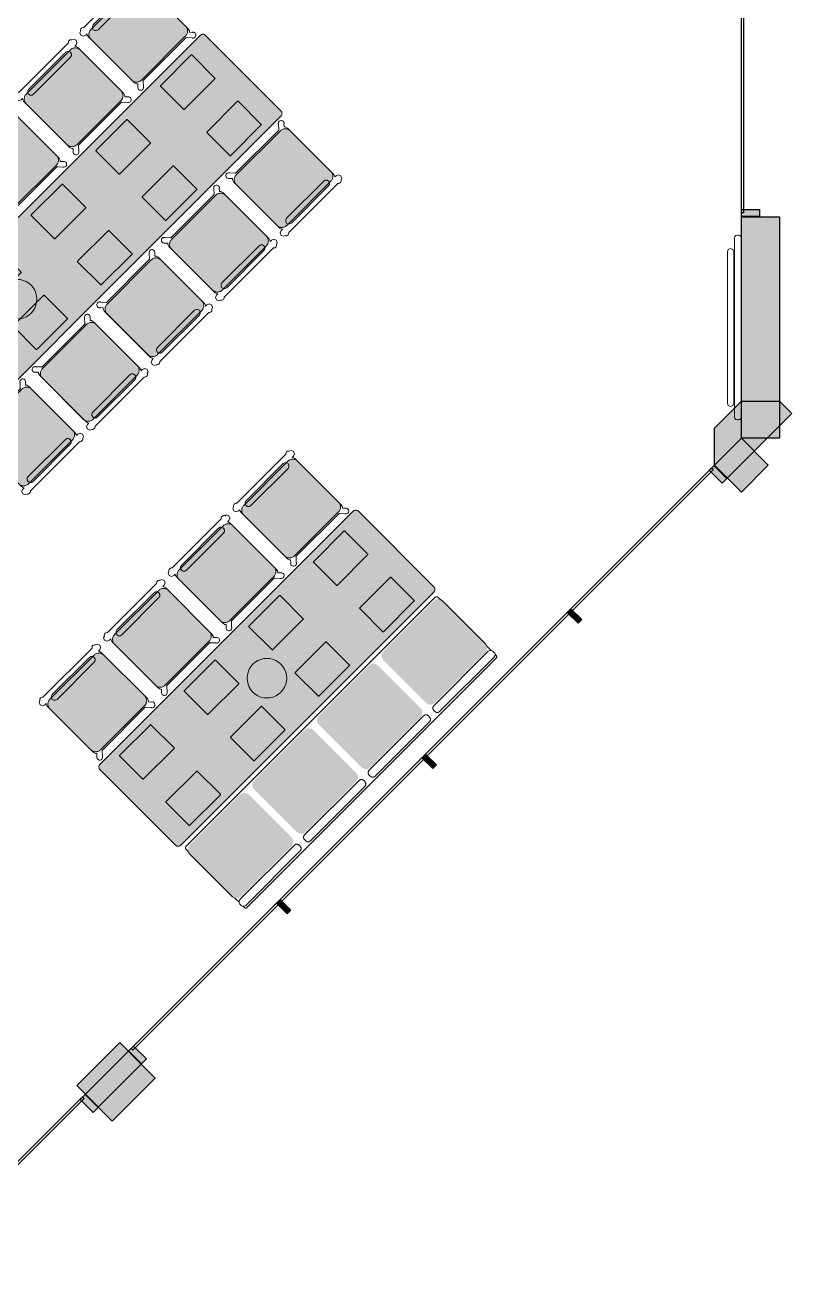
# Model space of a CAD drawing. Extents: x 2172.2 to 2210.6, y 415.3 to 458.1.
# Drawn here: x 2205.61 to 2210.64, y 423.02 to 431.29 of the extents above; entities that cross this region are included whole.
import ezdxf

# ---------------------------------------------------------------- set-up
doc = ezdxf.new("R2010")
doc.units = 0
for name, color, linetype, lineweight in [('AYAA_B2_BANQUETTES', 7, 'CONTINUOUS', 18), ('AYAA_B2_CHAIRS', 7, 'CONTINUOUS', 18), ('AYAA_B2_COLUMNS', 8, 'CONTINUOUS', 30), ('AYAA_B2_FINE_DETAIL', 8, 'CONTINUOUS', 9), ('AYAA_B2_GLAZING', 4, 'CONTINUOUS', 13), ('AYAA_B2_TABLES', 7, 'CONTINUOUS', 18), ('AYAA_B2_WALL_DECOR', 32, 'CONTINUOUS', 13), ('AYAA_B2_WALLS', 7, 'CONTINUOUS', 30)]:
    doc.layers.add(name, color=color, linetype=linetype, lineweight=lineweight)

# ---------------------------------------------------------------- blocks, each defined once
blk = doc.blocks.new('AYAA_B2_ARCHITECTURE')
at = {"layer": 'AYAA_B2_COLUMNS', "true_color": 0xc2b092}
for points in [[(20.134644, -5.608855), (20.134645, -5.358905), (20.31142, -5.182129), (20.561419, -5.182129), (20.642735, -5.263444), (20.21596, -5.690218)], [(16.229349, -9.393993), (16.370768, -9.535411), (16.087927, -9.818251), (15.946541, -9.676798)]]:
    blk.add_hatch(color=256, dxfattribs=at).paths.add_polyline_path(points)
at = {"layer": 'AYAA_B2_WALLS', "true_color": 0xe4e1d8}
for points in [[(20.431419, -3.922515), (20.431419, -3.968515), (20.31142, -3.968515), (20.31142, -3.922515)], [(20.31142, -5.425056), (20.31142, -3.970515), (20.56142, -3.970515), (20.56142, -5.425056)], [(20.31142, -5.425056), (20.488197, -5.601833), (20.31142, -5.778609), (20.134644, -5.601832)], [(20.218082, -5.688099), (20.185555, -5.720626), (20.100702, -5.635774), (20.13323, -5.603247)], [(19.262781, -6.615117), (19.238739, -6.639158), (19.168028, -6.568448), (19.19207, -6.544406)], [(18.308187, -7.569711), (18.284145, -7.593752), (18.213434, -7.523042), (18.237476, -7.499)], [(17.353592, -8.524304), (17.329552, -8.548347), (17.258841, -8.477635), (17.282883, -8.453594)], [(16.372185, -9.533998), (16.287333, -9.449144), (16.319859, -9.416617), (16.404711, -9.501471)], [(16.179852, -9.910177), (16.003075, -9.733401), (16.285917, -9.450559), (16.462694, -9.627336)], [(16.086514, -9.819668), (16.053988, -9.852195), (15.969134, -9.767343), (16.001661, -9.734816)]]:
    blk.add_hatch(color=256, dxfattribs=at).paths.add_polyline_path(points)
at = {"layer": 'AYAA_B2_COLUMNS', "linetype": 'CONTINUOUS', "lineweight": -2}
for points in [[(20.134644, -5.608855), (20.134645, -5.358905), (20.31142, -5.182129), (20.561419, -5.182129), (20.642735, -5.263444), (20.21596, -5.690218)], [(16.229349, -9.393993), (16.370768, -9.535411), (16.087927, -9.818251), (15.946541, -9.676798)]]:
    blk.add_lwpolyline(points, close=True, dxfattribs=at)
at = {"layer": 'AYAA_B2_GLAZING', "linetype": 'CONTINUOUS', "lineweight": -2}
for points in [[(20.32642, -3.945515), (20.31142, -3.945515), (20.31142, 1.404485), (20.32642, 1.404485)], [(16.314201, -9.443487), (16.303595, -9.43288), (20.116966, -5.61951), (20.127573, -5.630117)], [(12.167234, -13.590454), (12.156629, -13.579848), (15.985397, -9.751079), (15.996004, -9.761685)]]:
    blk.add_lwpolyline(points, close=True, dxfattribs=at)
at = {"layer": 'AYAA_B2_WALLS', "linetype": 'CONTINUOUS', "lineweight": -2}
for points in [[(20.431419, -3.922515), (20.431419, -3.968515), (20.31142, -3.968515), (20.31142, -3.922515)], [(20.31142, -5.425056), (20.31142, -3.970515), (20.56142, -3.970515), (20.56142, -5.425056)], [(20.31142, -5.425056), (20.488197, -5.601833), (20.31142, -5.778609), (20.134644, -5.601832)], [(20.218082, -5.688099), (20.185555, -5.720626), (20.100702, -5.635774), (20.13323, -5.603247)], [(19.262781, -6.615117), (19.238739, -6.639158), (19.168028, -6.568448), (19.19207, -6.544406)], [(18.308187, -7.569711), (18.284145, -7.593752), (18.213434, -7.523042), (18.237476, -7.499)], [(17.353592, -8.524304), (17.329552, -8.548347), (17.258841, -8.477635), (17.282883, -8.453594)], [(16.372185, -9.533998), (16.287333, -9.449144), (16.319859, -9.416617), (16.404711, -9.501471)], [(16.179852, -9.910177), (16.003075, -9.733401), (16.285917, -9.450559), (16.462694, -9.627336)], [(16.086514, -9.819668), (16.053988, -9.852195), (15.969134, -9.767343), (16.001661, -9.734816)]]:
    blk.add_lwpolyline(points, close=True, dxfattribs=at)
blk = doc.blocks.new('AYAA_B2_DINING_7')
at = {"true_color": 0xefe8d6}
blk.add_hatch(color=256, dxfattribs=at).paths.add_polyline_path([(-2.099692, -0.353911), (-2.1, -0.35), (-2.1, 0.35), (-2.099692, 0.353911), (-2.098776, 0.357725), (-2.097275, 0.36135), (-2.095225, 0.364695), (-2.092678, 0.367678), (-2.089695, 0.370225), (-2.08635, 0.372275), (-2.082726, 0.373776), (-2.078911, 0.374692), (-2.075, 0.375), (2.075, 0.375), (2.078911, 0.374692), (2.082726, 0.373776), (2.08635, 0.372275), (2.089695, 0.370225), (2.092678, 0.367678), (2.095225, 0.364695), (2.097275, 0.36135), (2.098776, 0.357725), (2.099692, 0.353911), (2.1, 0.35), (2.1, -0.35), (2.099692, -0.353911), (2.098776, -0.357725), (2.097275, -0.36135), (2.095225, -0.364695), (2.092678, -0.367678), (2.089695, -0.370225), (2.08635, -0.372275), (2.082726, -0.373776), (2.078911, -0.374692), (2.075, -0.375), (-2.075, -0.375), (-2.078911, -0.374692), (-2.082726, -0.373776), (-2.08635, -0.372275), (-2.089695, -0.370225), (-2.092678, -0.367678), (-2.095225, -0.364695), (-2.097275, -0.36135), (-2.098776, -0.357725)])
at = {"color": 0, "linetype": 'CONTINUOUS', "lineweight": -2}
blk.add_lwpolyline([(-2.098776, 0.357725), (-2.097275, 0.36135), (-2.095225, 0.364695), (-2.092678, 0.367678), (-2.089695, 0.370225), (-2.08635, 0.372275), (-2.082726, 0.373776), (-2.078911, 0.374692), (-2.075, 0.375), (2.075, 0.375), (2.078911, 0.374692), (2.082726, 0.373776), (2.08635, 0.372275), (2.089695, 0.370225), (2.092678, 0.367678), (2.095225, 0.364695), (2.097275, 0.36135), (2.098776, 0.357725), (2.099692, 0.353911), (2.1, 0.35), (2.1, -0.35), (2.099692, -0.353911), (2.098776, -0.357725), (2.097275, -0.36135), (2.095225, -0.364695), (2.092678, -0.367678), (2.089695, -0.370225), (2.08635, -0.372275), (2.082726, -0.373776), (2.078911, -0.374692), (2.075, -0.375), (-2.075, -0.375), (-2.078911, -0.374692), (-2.082726, -0.373776), (-2.08635, -0.372275), (-2.089695, -0.370225), (-2.092678, -0.367678), (-2.095225, -0.364695), (-2.097275, -0.36135), (-2.098776, -0.357725), (-2.099692, -0.353911), (-2.1, -0.35), (-2.1, 0.35), (-2.099692, 0.353911)], close=True, dxfattribs=at)
at = {"layer": 'AYAA_B2_FINE_DETAIL', "linetype": 'CONTINUOUS', "lineweight": -2}
for points in [[(-1.944733, 0.323999), (-1.943999, 0.324733), (-1.943, 0.325), (-1.657, 0.325), (-1.656001, 0.324733), (-1.655267, 0.323999), (-1.655, 0.323), (-1.655, 0.107), (-1.655267, 0.106001), (-1.656001, 0.105267), (-1.657, 0.105), (-1.943, 0.105), (-1.943999, 0.105267), (-1.944733, 0.106001), (-1.945, 0.107), (-1.945, 0.323)], [(-1.343, 0.325), (-1.057, 0.325), (-1.056001, 0.324733), (-1.055267, 0.323999), (-1.055, 0.323), (-1.055, 0.107), (-1.055267, 0.106001), (-1.056001, 0.105267), (-1.057, 0.105), (-1.343, 0.105), (-1.343999, 0.105267), (-1.344733, 0.106001), (-1.345, 0.107), (-1.345, 0.323), (-1.344733, 0.323999), (-1.343999, 0.324733)], [(-0.744733, 0.323999), (-0.743999, 0.324733), (-0.743, 0.325), (-0.457, 0.325), (-0.456001, 0.324733), (-0.455267, 0.323999), (-0.455, 0.323), (-0.455, 0.107), (-0.455267, 0.106001), (-0.456001, 0.105267), (-0.457, 0.105), (-0.743, 0.105), (-0.743999, 0.105267), (-0.744733, 0.106001), (-0.745, 0.107), (-0.745, 0.323)], [(-0.143, 0.325), (0.143, 0.325), (0.143999, 0.324733), (0.144733, 0.323999), (0.145, 0.323), (0.145, 0.107), (0.144733, 0.106001), (0.143999, 0.105267), (0.143, 0.105), (-0.143, 0.105), (-0.143999, 0.105267), (-0.144733, 0.106001), (-0.145, 0.107), (-0.145, 0.323), (-0.144733, 0.323999), (-0.143999, 0.324733)], [(0.457, 0.325), (0.743, 0.325), (0.743999, 0.324733), (0.744733, 0.323999), (0.745, 0.323), (0.745, 0.107), (0.744733, 0.106001), (0.743999, 0.105267), (0.743, 0.105), (0.457, 0.105), (0.456001, 0.105267), (0.455267, 0.106001), (0.455, 0.107), (0.455, 0.323), (0.455267, 0.323999), (0.456001, 0.324733)], [(1.057, 0.325), (1.343, 0.325), (1.343999, 0.324733), (1.344733, 0.323999), (1.345, 0.323), (1.345, 0.107), (1.344733, 0.106001), (1.343999, 0.105267), (1.343, 0.105), (1.057, 0.105), (1.056001, 0.105267), (1.055267, 0.106001), (1.055, 0.107), (1.055, 0.323), (1.055267, 0.323999), (1.056001, 0.324733)], [(1.655, 0.323), (1.655267, 0.323999), (1.656001, 0.324733), (1.657, 0.325), (1.943, 0.325), (1.943999, 0.324733), (1.944733, 0.323999), (1.945, 0.323), (1.945, 0.107), (1.944733, 0.106001), (1.943999, 0.105267), (1.943, 0.105), (1.657, 0.105), (1.656001, 0.105267), (1.655267, 0.106001), (1.655, 0.107)], [(-0.123637, 0.040172), (-0.115831, 0.059019), (-0.105172, 0.076412), (-0.091924, 0.091924), (-0.076412, 0.105172), (-0.059019, 0.115831), (-0.040172, 0.123637), (-0.020336, 0.128399), (0, 0.13), (0.020336, 0.128399), (0.040172, 0.123637), (0.059019, 0.115831), (0.076412, 0.105172), (0.091924, 0.091924), (0.105172, 0.076412), (0.115831, 0.059019), (0.123637, 0.040172), (0.128399, 0.020336), (0.13, 0), (0.128399, -0.020336), (0.123637, -0.040172), (0.115831, -0.059019), (0.105172, -0.076412), (0.091924, -0.091924), (0.076412, -0.105172), (0.059019, -0.115831), (0.040172, -0.123637), (0.020336, -0.128399), (0, -0.13), (-0.020336, -0.128399), (-0.040172, -0.123637), (-0.059019, -0.115831), (-0.076412, -0.105172), (-0.091924, -0.091924), (-0.105172, -0.076412), (-0.115831, -0.059019), (-0.123637, -0.040172), (-0.128399, -0.020336), (-0.13, 0), (-0.128399, 0.020336)], [(-1.655267, -0.106001), (-1.655, -0.107), (-1.655, -0.323), (-1.655267, -0.323999), (-1.656001, -0.324733), (-1.657, -0.325), (-1.943, -0.325), (-1.943999, -0.324733), (-1.944733, -0.323999), (-1.945, -0.323), (-1.945, -0.107), (-1.944733, -0.106001), (-1.943999, -0.105267), (-1.943, -0.105), (-1.657, -0.105), (-1.656001, -0.105267)], [(-1.344733, -0.106001), (-1.343999, -0.105267), (-1.343, -0.105), (-1.057, -0.105), (-1.056001, -0.105267), (-1.055267, -0.106001), (-1.055, -0.107), (-1.055, -0.323), (-1.055267, -0.323999), (-1.056001, -0.324733), (-1.057, -0.325), (-1.343, -0.325), (-1.343999, -0.324733), (-1.344733, -0.323999), (-1.345, -0.323), (-1.345, -0.107)], [(-0.744733, -0.106001), (-0.743999, -0.105267), (-0.743, -0.105), (-0.457, -0.105), (-0.456001, -0.105267), (-0.455267, -0.106001), (-0.455, -0.107), (-0.455, -0.323), (-0.455267, -0.323999), (-0.456001, -0.324733), (-0.457, -0.325), (-0.743, -0.325), (-0.743999, -0.324733), (-0.744733, -0.323999), (-0.745, -0.323), (-0.745, -0.107)], [(-0.143, -0.105), (0.143, -0.105), (0.143999, -0.105267), (0.144733, -0.106001), (0.145, -0.107), (0.145, -0.323), (0.144733, -0.323999), (0.143999, -0.324733), (0.143, -0.325), (-0.143, -0.325), (-0.143999, -0.324733), (-0.144733, -0.323999), (-0.145, -0.323), (-0.145, -0.107), (-0.144733, -0.106001), (-0.143999, -0.105267)], [(0.455267, -0.106001), (0.456001, -0.105267), (0.457, -0.105), (0.743, -0.105), (0.743999, -0.105267), (0.744733, -0.106001), (0.745, -0.107), (0.745, -0.323), (0.744733, -0.323999), (0.743999, -0.324733), (0.743, -0.325), (0.457, -0.325), (0.456001, -0.324733), (0.455267, -0.323999), (0.455, -0.323), (0.455, -0.107)], [(1.057, -0.105), (1.343, -0.105), (1.343999, -0.105267), (1.344733, -0.106001), (1.345, -0.107), (1.345, -0.323), (1.344733, -0.323999), (1.343999, -0.324733), (1.343, -0.325), (1.057, -0.325), (1.056001, -0.324733), (1.055267, -0.323999), (1.055, -0.323), (1.055, -0.107), (1.055267, -0.106001), (1.056001, -0.105267)], [(1.657, -0.105), (1.943, -0.105), (1.943999, -0.105267), (1.944733, -0.106001), (1.945, -0.107), (1.945, -0.323), (1.944733, -0.323999), (1.943999, -0.324733), (1.943, -0.325), (1.657, -0.325), (1.656001, -0.324733), (1.655267, -0.323999), (1.655, -0.323), (1.655, -0.107), (1.655267, -0.106001), (1.656001, -0.105267)]]:
    blk.add_lwpolyline(points, close=True, dxfattribs=at)
blk = doc.blocks.new('AYAA_B2_CHAIR_IVORY')
at = {"true_color": 0xeee6d3}
blk.add_hatch(color=256, dxfattribs=at).paths.add_polyline_path([(-0.247475, -0.204863), (-0.248872, -0.200013), (-0.249717, -0.195038), (-0.25, -0.19), (-0.25, 0.19), (-0.249717, 0.195038), (-0.248872, 0.200013), (-0.247475, 0.204863), (-0.245544, 0.209525), (-0.243103, 0.213941), (-0.240182, 0.218057), (-0.23682, 0.22182), (-0.233057, 0.225182), (-0.228941, 0.228103), (-0.224525, 0.230544), (-0.219863, 0.232475), (-0.215013, 0.233872), (-0.210038, 0.234717), (-0.205, 0.235), (0.205, 0.235), (0.210038, 0.234717), (0.215013, 0.233872), (0.219863, 0.232475), (0.224525, 0.230544), (0.228941, 0.228103), (0.233057, 0.225182), (0.23682, 0.22182), (0.240182, 0.218057), (0.243103, 0.213941), (0.245544, 0.209525), (0.247475, 0.204863), (0.248872, 0.200013), (0.249717, 0.195038), (0.25, 0.19), (0.25, -0.19), (0.249717, -0.195038), (0.248872, -0.200013), (0.247475, -0.204863), (0.245544, -0.209525), (0.243103, -0.213941), (0.240182, -0.218057), (0.23682, -0.22182), (0.233057, -0.225182), (0.228941, -0.228103), (0.224525, -0.230544), (0.219863, -0.232475), (0.215013, -0.233872), (0.210038, -0.234717), (0.205, -0.235), (-0.205, -0.235), (-0.210038, -0.234717), (-0.215013, -0.233872), (-0.219863, -0.232475), (-0.224525, -0.230544), (-0.228941, -0.228103), (-0.233057, -0.225182), (-0.23682, -0.22182), (-0.240182, -0.218057), (-0.243103, -0.213941), (-0.245544, -0.209525)])
at = {"color": 0, "linetype": 'CONTINUOUS', "lineweight": -2}
for points in [[(-0.255, -0.233), (-0.242972, -0.233), (-0.245992, -0.22998), (-0.25, -0.215), (-0.25, 0.215), (-0.245992, 0.22998), (-0.240149, 0.235823), (-0.252556, 0.249383), (-0.254118, 0.250179), (-0.258321, 0.254382), (-0.26102, 0.259679), (-0.26195, 0.26555), (-0.26102, 0.271421), (-0.258321, 0.276718), (-0.254118, 0.280921), (-0.248821, 0.28362), (-0.24295, 0.28455), (-0.237079, 0.28362), (-0.231782, 0.280921), (-0.227579, 0.276718), (-0.22608, 0.273776), (-0.20172, 0.24715), (-0.200943, 0.245), (0.200943, 0.245), (0.20172, 0.24715), (0.22608, 0.273776), (0.227579, 0.276718), (0.231782, 0.280921), (0.237079, 0.28362), (0.24295, 0.28455), (0.248821, 0.28362), (0.254118, 0.280921), (0.258321, 0.276718), (0.26102, 0.271421), (0.26195, 0.26555), (0.26102, 0.259679), (0.258321, 0.254382), (0.254118, 0.250179), (0.252556, 0.249383), (0.240149, 0.235823), (0.245992, 0.22998), (0.25, 0.215), (0.25, -0.215), (0.245992, -0.22998), (0.242972, -0.233), (0.255, -0.233), (0.270556, -0.239444), (0.277, -0.255), (0.270556, -0.270556), (0.259027, -0.275332), (0.258321, -0.276718), (0.254118, -0.280921), (0.248821, -0.28362), (0.24295, -0.28455), (0.237079, -0.28362), (0.231782, -0.280921), (0.227861, -0.277), (-0.227861, -0.277), (-0.231782, -0.280921), (-0.237079, -0.28362), (-0.24295, -0.28455), (-0.248821, -0.28362), (-0.254118, -0.280921), (-0.258321, -0.276718), (-0.259027, -0.275332), (-0.270556, -0.270556), (-0.277, -0.255), (-0.270556, -0.239444)], [(-0.247475, -0.204863), (-0.248872, -0.200013), (-0.249717, -0.195038), (-0.25, -0.19), (-0.25, 0.19), (-0.249717, 0.195038), (-0.248872, 0.200013), (-0.247475, 0.204863), (-0.245544, 0.209525), (-0.243103, 0.213941), (-0.240182, 0.218057), (-0.23682, 0.22182), (-0.233057, 0.225182), (-0.228941, 0.228103), (-0.224525, 0.230544), (-0.219863, 0.232475), (-0.215013, 0.233872), (-0.210038, 0.234717), (-0.205, 0.235), (0.205, 0.235), (0.210038, 0.234717), (0.215013, 0.233872), (0.219863, 0.232475), (0.224525, 0.230544), (0.228941, 0.228103), (0.233057, 0.225182), (0.23682, 0.22182), (0.240182, 0.218057), (0.243103, 0.213941), (0.245544, 0.209525), (0.247475, 0.204863), (0.248872, 0.200013), (0.249717, 0.195038), (0.25, 0.19), (0.25, -0.19), (0.249717, -0.195038), (0.248872, -0.200013), (0.247475, -0.204863), (0.245544, -0.209525), (0.243103, -0.213941), (0.240182, -0.218057), (0.23682, -0.22182), (0.233057, -0.225182), (0.228941, -0.228103), (0.224525, -0.230544), (0.219863, -0.232475), (0.215013, -0.233872), (0.210038, -0.234717), (0.205, -0.235), (-0.205, -0.235), (-0.210038, -0.234717), (-0.215013, -0.233872), (-0.219863, -0.232475), (-0.224525, -0.230544), (-0.228941, -0.228103), (-0.233057, -0.225182), (-0.23682, -0.22182), (-0.240182, -0.218057), (-0.243103, -0.213941), (-0.245544, -0.209525)], [(-0.183735, -0.203506), (-0.1725, -0.2005), (0.1725, -0.2005), (0.183735, -0.203506), (0.191994, -0.211765), (0.195, -0.223), (0.191994, -0.234235), (0.183735, -0.242494), (0.1725, -0.2455), (-0.1725, -0.2455), (-0.183735, -0.242494), (-0.191994, -0.234235), (-0.195, -0.223), (-0.191994, -0.211765)]]:
    blk.add_lwpolyline(points, close=True, dxfattribs=at)
blk = doc.blocks.new('AYAA_B2_DINING_4')
at = {"true_color": 0xefe8d6}
blk.add_hatch(color=256, dxfattribs=at).paths.add_polyline_path([(-1.2, -0.35), (-1.2, 0.35), (-1.199692, 0.353911), (-1.198776, 0.357725), (-1.197275, 0.36135), (-1.195225, 0.364695), (-1.192678, 0.367678), (-1.189695, 0.370225), (-1.18635, 0.372275), (-1.182725, 0.373776), (-1.178911, 0.374692), (-1.175, 0.375), (1.175, 0.375), (1.178911, 0.374692), (1.182725, 0.373776), (1.18635, 0.372275), (1.189695, 0.370225), (1.192678, 0.367678), (1.195225, 0.364695), (1.197275, 0.36135), (1.198776, 0.357725), (1.199692, 0.353911), (1.2, 0.35), (1.2, -0.35), (1.199692, -0.353911), (1.198776, -0.357725), (1.197275, -0.36135), (1.195225, -0.364695), (1.192678, -0.367678), (1.189695, -0.370225), (1.18635, -0.372275), (1.182725, -0.373776), (1.178911, -0.374692), (1.175, -0.375), (-1.175, -0.375), (-1.178911, -0.374692), (-1.182725, -0.373776), (-1.18635, -0.372275), (-1.189695, -0.370225), (-1.192678, -0.367678), (-1.195225, -0.364695), (-1.197275, -0.36135), (-1.198776, -0.357725), (-1.199692, -0.353911)])
at = {"color": 0, "linetype": 'CONTINUOUS', "lineweight": -2}
blk.add_lwpolyline([(-1.2, 0.35), (-1.199692, 0.353911), (-1.198776, 0.357725), (-1.197275, 0.36135), (-1.195225, 0.364695), (-1.192678, 0.367678), (-1.189695, 0.370225), (-1.18635, 0.372275), (-1.182725, 0.373776), (-1.178911, 0.374692), (-1.175, 0.375), (1.175, 0.375), (1.178911, 0.374692), (1.182725, 0.373776), (1.18635, 0.372275), (1.189695, 0.370225), (1.192678, 0.367678), (1.195225, 0.364695), (1.197275, 0.36135), (1.198776, 0.357725), (1.199692, 0.353911), (1.2, 0.35), (1.2, -0.35), (1.199692, -0.353911), (1.198776, -0.357725), (1.197275, -0.36135), (1.195225, -0.364695), (1.192678, -0.367678), (1.189695, -0.370225), (1.18635, -0.372275), (1.182725, -0.373776), (1.178911, -0.374692), (1.175, -0.375), (-1.175, -0.375), (-1.178911, -0.374692), (-1.182725, -0.373776), (-1.18635, -0.372275), (-1.189695, -0.370225), (-1.192678, -0.367678), (-1.195225, -0.364695), (-1.197275, -0.36135), (-1.198776, -0.357725), (-1.199692, -0.353911), (-1.2, -0.35)], close=True, dxfattribs=at)
at = {"layer": 'AYAA_B2_FINE_DETAIL', "linetype": 'CONTINUOUS', "lineweight": -2}
for points in [[(-1.043999, 0.324733), (-1.043, 0.325), (-0.757, 0.325), (-0.756001, 0.324733), (-0.755267, 0.323999), (-0.755, 0.323), (-0.755, 0.107), (-0.755267, 0.106001), (-0.756001, 0.105267), (-0.757, 0.105), (-1.043, 0.105), (-1.043999, 0.105267), (-1.044733, 0.106001), (-1.045, 0.107), (-1.045, 0.323), (-1.044733, 0.323999)], [(-0.156001, 0.324733), (-0.155267, 0.323999), (-0.155, 0.323), (-0.155, 0.107), (-0.155267, 0.106001), (-0.156001, 0.105267), (-0.157, 0.105), (-0.443, 0.105), (-0.443999, 0.105267), (-0.444733, 0.106001), (-0.445, 0.107), (-0.445, 0.323), (-0.444733, 0.323999), (-0.443999, 0.324733), (-0.443, 0.325), (-0.157, 0.325)], [(0.155267, 0.323999), (0.156001, 0.324733), (0.157, 0.325), (0.443, 0.325), (0.443999, 0.324733), (0.444733, 0.323999), (0.445, 0.323), (0.445, 0.107), (0.444733, 0.106001), (0.443999, 0.105267), (0.443, 0.105), (0.157, 0.105), (0.156001, 0.105267), (0.155267, 0.106001), (0.155, 0.107), (0.155, 0.323)], [(0.757, 0.325), (1.043, 0.325), (1.043999, 0.324733), (1.044733, 0.323999), (1.045, 0.323), (1.045, 0.107), (1.044733, 0.106001), (1.043999, 0.105267), (1.043, 0.105), (0.757, 0.105), (0.756001, 0.105267), (0.755267, 0.106001), (0.755, 0.107), (0.755, 0.323), (0.755267, 0.323999), (0.756001, 0.324733)], [(-0.123637, 0.040172), (-0.115831, 0.059019), (-0.105172, 0.076412), (-0.091924, 0.091924), (-0.076412, 0.105172), (-0.059019, 0.115831), (-0.040172, 0.123637), (-0.020336, 0.128399), (0, 0.13), (0.020336, 0.128399), (0.040172, 0.123637), (0.059019, 0.115831), (0.076412, 0.105172), (0.091924, 0.091924), (0.105172, 0.076412), (0.115831, 0.059019), (0.123637, 0.040172), (0.128399, 0.020336), (0.13, 0), (0.128399, -0.020336), (0.123637, -0.040172), (0.115831, -0.059019), (0.105172, -0.076412), (0.091924, -0.091924), (0.076412, -0.105172), (0.059019, -0.115831), (0.040172, -0.123637), (0.020336, -0.128399), (0, -0.13), (-0.020336, -0.128399), (-0.040172, -0.123637), (-0.059019, -0.115831), (-0.076412, -0.105172), (-0.091924, -0.091924), (-0.105172, -0.076412), (-0.115831, -0.059019), (-0.123637, -0.040172), (-0.128399, -0.020336), (-0.13, 0), (-0.128399, 0.020336)], [(-0.756001, -0.105267), (-0.755267, -0.106001), (-0.755, -0.107), (-0.755, -0.323), (-0.755267, -0.323999), (-0.756001, -0.324733), (-0.757, -0.325), (-1.043, -0.325), (-1.043999, -0.324733), (-1.044733, -0.323999), (-1.045, -0.323), (-1.045, -0.107), (-1.044733, -0.106001), (-1.043999, -0.105267), (-1.043, -0.105), (-0.757, -0.105)], [(-0.443, -0.105), (-0.157, -0.105), (-0.156001, -0.105267), (-0.155267, -0.106001), (-0.155, -0.107), (-0.155, -0.323), (-0.155267, -0.323999), (-0.156001, -0.324733), (-0.157, -0.325), (-0.443, -0.325), (-0.443999, -0.324733), (-0.444733, -0.323999), (-0.445, -0.323), (-0.445, -0.107), (-0.444733, -0.106001), (-0.443999, -0.105267)], [(0.155267, -0.106001), (0.156001, -0.105267), (0.157, -0.105), (0.443, -0.105), (0.443999, -0.105267), (0.444733, -0.106001), (0.445, -0.107), (0.445, -0.323), (0.444733, -0.323999), (0.443999, -0.324733), (0.443, -0.325), (0.157, -0.325), (0.156001, -0.324733), (0.155267, -0.323999), (0.155, -0.323), (0.155, -0.107)], [(0.756001, -0.105267), (0.757, -0.105), (1.043, -0.105), (1.043999, -0.105267), (1.044733, -0.106001), (1.045, -0.107), (1.045, -0.323), (1.044733, -0.323999), (1.043999, -0.324733), (1.043, -0.325), (0.757, -0.325), (0.756001, -0.324733), (0.755267, -0.323999), (0.755, -0.323), (0.755, -0.107), (0.755267, -0.106001)]]:
    blk.add_lwpolyline(points, close=True, dxfattribs=at)
blk = doc.blocks.new('AYAA_B2_PERIMETER_BENCH_4')
at = {"true_color": 0xe8ddc8}
for points in [[(-1.154974, 0.254656), (-1.135, 0.26), (-0.665, 0.26), (-0.645026, 0.254656), (-0.630344, 0.239974), (-0.625, 0.22), (-0.625, -0.18), (-0.630344, -0.199974), (-0.645026, -0.214656), (-0.665, -0.22), (-1.135, -0.22), (-1.154974, -0.214656), (-1.169656, -0.199974), (-1.175, -0.18), (-1.175, 0.22), (-1.169656, 0.239974)], [(-0.535, 0.26), (-0.065, 0.26), (-0.045026, 0.254656), (-0.030344, 0.239974), (-0.025, 0.22), (-0.025, -0.18), (-0.030344, -0.199974), (-0.045026, -0.214656), (-0.065, -0.22), (-0.535, -0.22), (-0.554974, -0.214656), (-0.569656, -0.199974), (-0.575, -0.18), (-0.575, 0.22), (-0.569656, 0.239974), (-0.554974, 0.254656)], [(0.045026, 0.254656), (0.065, 0.26), (0.535, 0.26), (0.554974, 0.254656), (0.569656, 0.239974), (0.575, 0.22), (0.575, -0.18), (0.569656, -0.199974), (0.554974, -0.214656), (0.535, -0.22), (0.065, -0.22), (0.045026, -0.214656), (0.030344, -0.199974), (0.025, -0.18), (0.025, 0.22), (0.030344, 0.239974)], [(0.665, 0.26), (1.135, 0.26), (1.154974, 0.254656), (1.169656, 0.239974), (1.175, 0.22), (1.175, -0.18), (1.169656, -0.199974), (1.154974, -0.214656), (1.135, -0.22), (0.665, -0.22), (0.645026, -0.214656), (0.630344, -0.199974), (0.625, -0.18), (0.625, 0.22), (0.630344, 0.239974), (0.645026, 0.254656)]]:
    blk.add_hatch(color=256, dxfattribs=at).paths.add_polyline_path(points)
at = {"color": 0, "linetype": 'CONTINUOUS', "lineweight": -2}
for points in [[(-1.175, -0.2495), (-1.172061, -0.238514), (-1.17, -0.236453), (-1.17, -0.198688), (-1.175, -0.18), (-1.175, 0.22), (-1.17, 0.238688), (-1.17, 0.255), (-1.167996, 0.26249), (-1.16249, 0.267996), (-1.155, 0.27), (1.155, 0.27), (1.16249, 0.267996), (1.167996, 0.26249), (1.17, 0.255), (1.17, 0.238688), (1.175, 0.22), (1.175, -0.18), (1.17, -0.198688), (1.17, -0.236453), (1.172061, -0.238514), (1.175, -0.2495), (1.175, -0.2605), (1.172061, -0.271486), (1.169799, -0.273748), (1.17, -0.2745), (1.17, -0.2855), (1.168397, -0.291492), (1.163992, -0.295897), (1.158, -0.2975), (-1.158, -0.2975), (-1.163992, -0.295897), (-1.168397, -0.291492), (-1.17, -0.2855), (-1.17, -0.2745), (-1.169799, -0.273748), (-1.172061, -0.271486), (-1.175, -0.2605)], [(-1.153, -0.2275), (-0.647, -0.2275), (-0.636015, -0.230439), (-0.627939, -0.238514), (-0.625, -0.2495), (-0.625, -0.2605), (-0.627939, -0.271486), (-0.636014, -0.279561), (-0.647, -0.2825), (-1.153, -0.2825), (-1.163985, -0.279561), (-1.172061, -0.271486), (-1.175, -0.2605), (-1.175, -0.2495), (-1.172061, -0.238514), (-1.163985, -0.230439)], [(-0.563986, -0.230439), (-0.553, -0.2275), (-0.047, -0.2275), (-0.036014, -0.230439), (-0.027939, -0.238514), (-0.025, -0.2495), (-0.025, -0.2605), (-0.027939, -0.271486), (-0.036014, -0.279561), (-0.047, -0.2825), (-0.553, -0.2825), (-0.563986, -0.279561), (-0.572061, -0.271486), (-0.575, -0.2605), (-0.575, -0.2495), (-0.572061, -0.238514)], [(0.027939, -0.238514), (0.036014, -0.230439), (0.047, -0.2275), (0.553, -0.2275), (0.563986, -0.230439), (0.572061, -0.238514), (0.575, -0.2495), (0.575, -0.2605), (0.572061, -0.271486), (0.563986, -0.279561), (0.553, -0.2825), (0.047, -0.2825), (0.036014, -0.279561), (0.027939, -0.271486), (0.025, -0.2605), (0.025, -0.2495)], [(0.636015, -0.230439), (0.647, -0.2275), (1.153, -0.2275), (1.163985, -0.230439), (1.172061, -0.238514), (1.175, -0.2495), (1.175, -0.2605), (1.172061, -0.271486), (1.163985, -0.279561), (1.153, -0.2825), (0.647, -0.2825), (0.636015, -0.279561), (0.627939, -0.271486), (0.625, -0.2605), (0.625, -0.2495), (0.627939, -0.238514)]]:
    blk.add_lwpolyline(points, close=True, dxfattribs=at)
blk = doc.blocks.new('AYAA_B2_UNIQUE_WALL_COMPOSITION_16')
at = {"color": 0, "linetype": 'CONTINUOUS', "lineweight": -2}
for points in [[(-0.598259, -0.042095), (-0.604866, -0.035488), (-0.60727, -0.0265), (-0.60727, -0.0175), (-0.604866, -0.008512), (-0.598259, -0.001905), (-0.58927, 0.0005), (0.58927, 0.0005), (0.598259, -0.001905), (0.604866, -0.008512), (0.60727, -0.0175), (0.60727, -0.0265), (0.604866, -0.035488), (0.598259, -0.042095), (0.58927, -0.0445), (-0.58927, -0.0445)], [(-0.512811, -0.084849), (-0.518962, -0.07), (-0.512811, -0.055151), (-0.497962, -0.049), (0.497962, -0.049), (0.512808, -0.055151), (0.518958, -0.07), (0.512808, -0.084849), (0.497962, -0.091), (-0.497962, -0.091)]]:
    blk.add_lwpolyline(points, close=True, dxfattribs=at)

msp = doc.modelspace()

# ---------------------------------------------------------------- block references
at = {"layer": 'AYAA_B2_BANQUETTES', "linetype": 'CONTINUOUS', "xscale": 0.999999898592032, "yscale": -0.9999998985920319, "rotation": -135}
msp.add_blockref('AYAA_B2_PERIMETER_BENCH_4', (2207.6727, 426.5218), dxfattribs=at)
at = {"layer": 'AYAA_B2_CHAIRS', "linetype": 'CONTINUOUS'}
for p, xscale, yscale, rotation in [((2206.3504, 431.2382), 0.9999999407388813, -0.9999999407388812, 44.999997585163314), ((2205.9262, 430.814), 0.9999999407388813, -0.9999999407388812, 44.999997585163314), ((2205.5019, 430.3897), 0.9999999407388813, -0.9999999407388812, 44.999997585163314), ((2207.305, 430.2836), 0.999999898592032, -0.9999998985920319, -135), ((2206.8807, 429.8594), 0.999999898592032, -0.9999998985920319, -135), ((2206.4565, 429.4351), 0.999999898592032, -0.9999998985920319, -135), ((2206.0322, 429.0109), 0.999999898592032, -0.9999998985920319, -135), ((2205.608, 428.5866), 0.999999898592032, -0.9999998985920319, -135), ((2207.3545, 428.1128), 0.9999999407388813, -0.9999999407388812, 44.999997585163314), ((2206.9302, 427.6886), 0.9999999407388813, -0.9999999407388812, 44.999997585163314), ((2206.506, 427.2643), 0.9999999407388813, -0.9999999407388812, 44.999997585163314), ((2206.0817, 426.84), 0.9999999407388813, -0.9999999407388812, 44.999997585163314)]:
    msp.add_blockref('AYAA_B2_CHAIR_IVORY', p, dxfattribs=dict(at, xscale=xscale, yscale=yscale, rotation=rotation))
at = {"layer": 'AYAA_B2_TABLES', "linetype": 'CONTINUOUS', "xscale": 0.9999999407388813, "yscale": -0.9999999407388812, "rotation": 44.999997585163314}
for name, p in [('AYAA_B2_DINING_7', (2205.5549, 429.4882)), ('AYAA_B2_DINING_4', (2207.1954, 426.9991))]:
    msp.add_blockref(name, p, dxfattribs=at)
at = {"layer": 'AYAA_B2_WALL_DECOR', "linetype": 'CONTINUOUS', "rotation": -90.00000250447806}
msp.add_blockref('AYAA_B2_UNIQUE_WALL_COMPOSITION_16', (2210.3104, 429.3022), dxfattribs=at)
at = {"layer": 'AYAA_B2_WALLS'}
msp.add_blockref('AYAA_B2_ARCHITECTURE', (2190, 434), dxfattribs=at)

doc.saveas('drawing.dxf')
